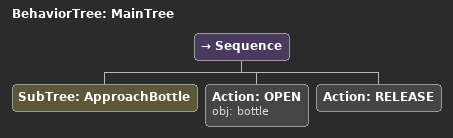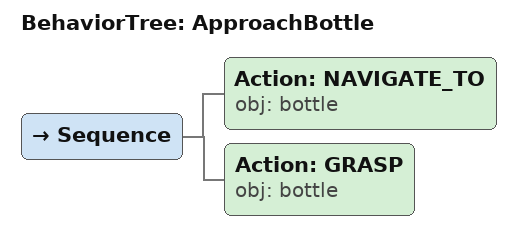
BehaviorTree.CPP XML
<root main_tree_to_execute="MainTree">
  <BehaviorTree ID="MainTree">
    <Sequence>
      <!-- Execute subtree ApproachBottle -->
      <SubTree ID="ApproachBottle" />
      <!-- Open bottle -->
      <Action ID="OPEN" obj="bottle" />
      <!-- Release -->
      <Action ID="RELEASE" />
    </Sequence>
  </BehaviorTree>
  <!-- Subtree definition ApproachBottle -->
  <BehaviorTree ID="ApproachBottle">
    <Sequence>
      <!-- Navigate to bottle -->
      <Action ID="NAVIGATE_TO" obj="bottle" />
      <!-- Grasp bottle -->
      <Action ID="GRASP" obj="bottle" />
    </Sequence>
  </BehaviorTree>
</root>
